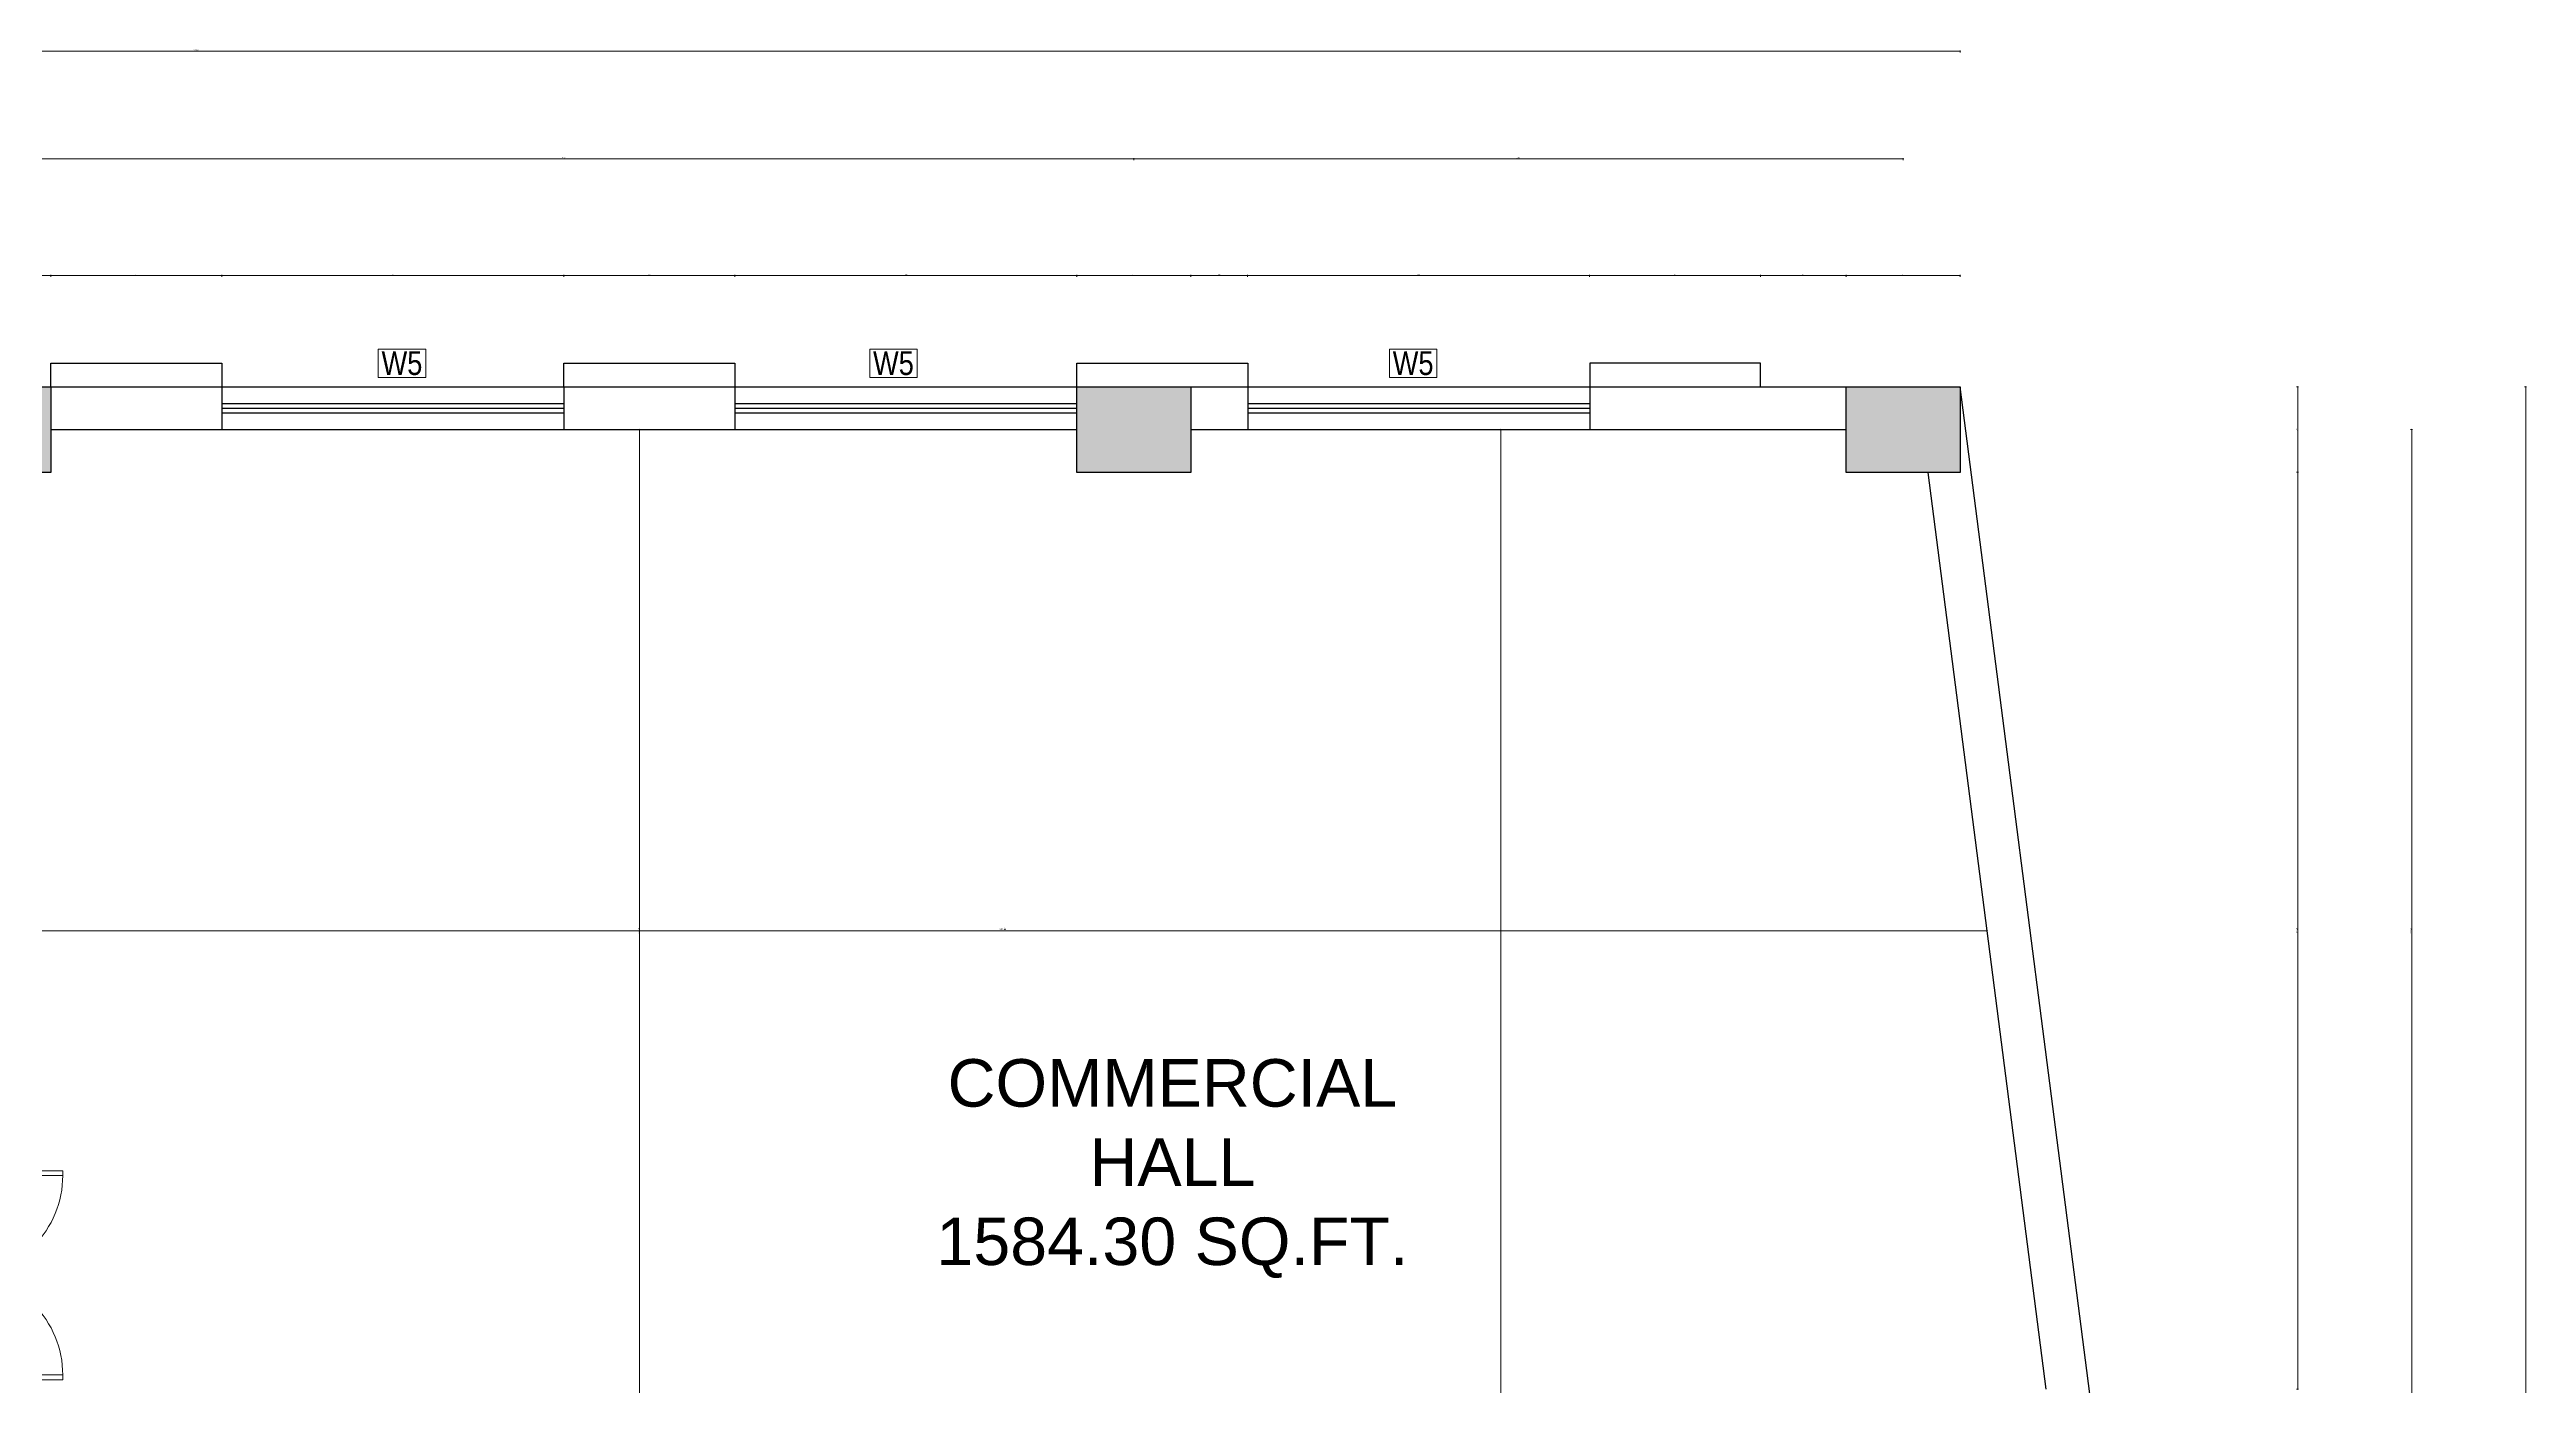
# Model space of a CAD drawing. Header units: inches. Extents: x -301229 to 1083107, y -854236 to 21026.
# Drawn here: x -177272 to -161626, y -466413 to -457976 of the extents above; entities that cross this region are included whole.
import ezdxf

# ---------------------------------------------------------------- set-up
doc = ezdxf.new("R2010")
doc.units = ezdxf.units.IN
doc.header["$MEASUREMENT"] = 0
for name, color, linetype, lineweight in [('dimension', 25, 'Continuous', 20), ('DOOR PLAN', 241, 'Continuous', 25), ('dw', 42, 'Continuous', 20), ('Text', 2, 'Continuous', 20), ('wall', 10, 'Continuous', 30)]:
    doc.layers.add(name, color=color, linetype=linetype, lineweight=lineweight)
doc.styles.add('7 INCH', font='times.ttf', dxfattribs={"height": 7})
doc.dimstyles.new('Copy of Standard', dxfattribs={"dimtxt": 8, "dimasz": 5, "dimexe": 4, "dimexo": 0.0625, "dimgap": 1.5, "dimtad": 1, "dimdec": 1, "dimzin": 0, "dimdsep": 46, "dimlunit": 4, "dimtxsty": 'Standard', "dimblk": 'OBLIQUE', "dimcen": 0.09, "dimclrd": 1, "dimclre": 1, "dimclrt": 3, "dimadec": 0, "dimazin": 0, "dimtfac": 1, "dimtdec": 1, "dimtix": 1, "dimtofl": 0, "dimtmove": 1, "dimatfit": 3, "dimfxl": 8, "dimfxlon": 1, "dimtolj": 1, "dimtzin": 0, "dimlwd": 15, "dimlwe": 15, "dimarcsym": 0})

# ---------------------------------------------------------------- blocks, each defined once
blk = doc.blocks.new('_Oblique')
at = {"color": 0, "linetype": 'ByBlock', "lineweight": -2}
blk.add_line((-0.5, -0.5), (0.5, 0.5), dxfattribs=at)
blk = doc.blocks.new('*D1305')
at = {"layer": 'Defpoints', "color": 0, "transparency": 16777216}
for p in [(-173435, -460376), (-173546, -466706), (-173435, -466706)]:
    blk.add_point(p, dxfattribs=at)
at = {"layer": 'wall', "color": 1, "lineweight": 15, "transparency": 16777216}
for p, q in [((-173538, -460376), (-173550, -460376)), ((-173546, -460376), (-173546, -466706)), ((-173538, -466706), (-173550, -466706))]:
    blk.add_line(p, q, dxfattribs=at)
at = {"layer": 'wall', "color": 1, "lineweight": 15, "transparency": 16777216, "xscale": 5, "yscale": 5, "zscale": 5}
for p, rotation in [((-173546, -460376), 90), ((-173546, -466706), 270)]:
    blk.add_blockref('_Oblique', p, dxfattribs=dict(at, rotation=rotation))
at = {"layer": 'wall', "color": 3, "transparency": 16777216, "insert": (-173552, -463541), "char_height": 8, "attachment_point": 5, "rotation": 90}
blk.add_mtext('\\A1;527\'-6"', dxfattribs=at)
blk = doc.blocks.new('*D1362')
at = {"layer": 'Defpoints', "color": 0, "transparency": 16777216}
for p in [(-177474, -463526), (-177474, -463541), (-165033, -463541)]:
    blk.add_point(p, dxfattribs=at)
at = {"layer": 'wall', "color": 1, "lineweight": 15, "transparency": 16777216}
for p, q in [((-177474, -463533), (-177474, -463545)), ((-165033, -463541), (-177474, -463541)), ((-165033, -463541), (-165033, -463537))]:
    blk.add_line(p, q, dxfattribs=at)
at = {"layer": 'wall', "color": 1, "lineweight": 15, "transparency": 16777216, "xscale": 5, "yscale": 5, "zscale": 5, "rotation": 180}
blk.add_blockref('_Oblique', (-177474, -463541), dxfattribs=at)
at = {"layer": 'wall', "color": 1, "lineweight": 15, "transparency": 16777216, "xscale": 5, "yscale": 5, "zscale": 5}
blk.add_blockref('_Oblique', (-165033, -463541), dxfattribs=at)
at = {"layer": 'wall', "color": 3, "transparency": 16777216, "insert": (-171253, -463531), "char_height": 8, "attachment_point": 5}
blk.add_mtext('\\A1;1036\'-8{\\H1x;\\S1/2;}"', dxfattribs=at)
blk = doc.blocks.new('*D1366')
at = {"layer": 'Defpoints', "color": 0, "transparency": 16777216}
for p in [(-168104, -460376), (-168104, -460376), (-168104, -480626)]:
    blk.add_point(p, dxfattribs=at)
at = {"layer": 'wall', "color": 1, "lineweight": 15, "transparency": 16777216}
for p, q in [((-168104, -460376), (-168108, -460376)), ((-168104, -480626), (-168104, -460376)), ((-168104, -480626), (-168108, -480626))]:
    blk.add_line(p, q, dxfattribs=at)
at = {"layer": 'wall', "color": 1, "lineweight": 15, "transparency": 16777216, "xscale": 5, "yscale": 5, "zscale": 5}
for p, rotation in [((-168104, -460376), 90), ((-168104, -480626), 270)]:
    blk.add_blockref('_Oblique', p, dxfattribs=dict(at, rotation=rotation))
at = {"layer": 'wall', "color": 3, "transparency": 16777216, "insert": (-168109, -470501), "char_height": 8, "attachment_point": 5, "rotation": 90}
blk.add_mtext('\\A1;1687\'-6"', dxfattribs=at)
blk = doc.blocks.new('door-4')
at = {"layer": 'dw', "lineweight": 5}
for p, q in [((169993.78, -39326.65), (169993.78, -39326.15)), ((169994.28, -39326.65), (169993.78, -39326.65)), ((169994.78, -39326.65), (169994.28, -39326.65)), ((170036.78, -39326.65), (170037.28, -39326.65)), ((170037.28, -39326.65), (170037.78, -39326.65)), ((170037.78, -39326.65), (170037.78, -39326.15))]:
    blk.add_line(p, q, dxfattribs=at)
for points in [[(169994.78, -39305.65), (169993.78, -39305.67), (169993.78, -39326.65), (169994.78, -39326.65), (169994.78, -39305.65)], [(170036.78, -39305.65), (170037.78, -39305.67), (170037.78, -39326.65), (170036.78, -39326.65), (170036.78, -39305.65)], [(169993.78, -39326.15), (169991.78, -39326.15), (169991.78, -39329.15), (169994.78, -39329.15), (169994.78, -39326.65)], [(170037.78, -39326.15), (170039.78, -39326.15), (170039.78, -39329.15), (170036.78, -39329.15), (170036.78, -39326.65)]]:
    blk.add_lwpolyline(points, dxfattribs=at)
for centre, start, end in [((169994.78, -39326.65), 359.9998, 90), ((170036.78, -39326.65), 90, 180.0002)]:
    blk.add_arc(centre, 21, start, end, dxfattribs=at)
blk = doc.blocks.new('*D1316')
at = {"layer": 'Defpoints', "color": 0, "transparency": 16777216}
for p in [(-165204, -460106), (-165204, -460646), (-163070, -460646)]:
    blk.add_point(p, dxfattribs=at)
at = {"layer": 'wall', "color": 1, "lineweight": 15, "transparency": 16777216}
for p, q in [((-163078, -460106), (-163066, -460106)), ((-163070, -460106), (-163070, -460646)), ((-163078, -460646), (-163066, -460646))]:
    blk.add_line(p, q, dxfattribs=at)
at = {"layer": 'wall', "color": 1, "lineweight": 15, "transparency": 16777216, "xscale": 5, "yscale": 5, "zscale": 5}
for p, rotation in [((-163070, -460106), 90), ((-163070, -460646), 270)]:
    blk.add_blockref('_Oblique', p, dxfattribs=dict(at, rotation=rotation))
at = {"layer": 'wall', "color": 3, "transparency": 16777216, "insert": (-163075, -460376), "char_height": 8, "attachment_point": 5, "rotation": 90}
blk.add_mtext("\\A1;45'", dxfattribs=at)
blk = doc.blocks.new('*D1317')
at = {"layer": 'Defpoints', "color": 0, "transparency": 16777216}
for p in [(-165204, -460646), (-164388, -466436), (-163070, -466436)]:
    blk.add_point(p, dxfattribs=at)
at = {"layer": 'wall', "color": 1, "lineweight": 15, "transparency": 16777216}
for p, q in [((-163078, -460646), (-163066, -460646)), ((-163070, -460646), (-163070, -466436)), ((-163078, -466436), (-163066, -466436))]:
    blk.add_line(p, q, dxfattribs=at)
at = {"layer": 'wall', "color": 1, "lineweight": 15, "transparency": 16777216, "xscale": 5, "yscale": 5, "zscale": 5}
for p, rotation in [((-163070, -460646), 90), ((-163070, -466436), 270)]:
    blk.add_blockref('_Oblique', p, dxfattribs=dict(at, rotation=rotation))
at = {"layer": 'wall', "color": 3, "transparency": 16777216, "insert": (-163075, -463541), "char_height": 8, "attachment_point": 5, "rotation": 90}
blk.add_mtext('\\A1;482\'-6"', dxfattribs=at)
blk = doc.blocks.new('*D1323')
at = {"layer": 'Defpoints', "color": 0, "transparency": 16777216}
for p in [(-165204, -460376), (-164388, -466706), (-162350, -466706)]:
    blk.add_point(p, dxfattribs=at)
at = {"layer": 'wall', "color": 1, "lineweight": 15, "transparency": 16777216}
for p, q in [((-162358, -460376), (-162346, -460376)), ((-162350, -460376), (-162350, -466706)), ((-162358, -466706), (-162346, -466706))]:
    blk.add_line(p, q, dxfattribs=at)
at = {"layer": 'wall', "color": 1, "lineweight": 15, "transparency": 16777216, "xscale": 5, "yscale": 5, "zscale": 5}
for p, rotation in [((-162350, -460376), 90), ((-162350, -466706), 270)]:
    blk.add_blockref('_Oblique', p, dxfattribs=dict(at, rotation=rotation))
at = {"layer": 'wall', "color": 3, "transparency": 16777216, "insert": (-162355, -463541), "char_height": 8, "attachment_point": 5, "rotation": 90}
blk.add_mtext('\\A1;527\'-6"', dxfattribs=at)
blk = doc.blocks.new('*D1326')
at = {"layer": 'Defpoints', "color": 0, "transparency": 16777216}
for p in [(-163070, -460106), (-163070, -481058), (-161630, -481058)]:
    blk.add_point(p, dxfattribs=at)
at = {"layer": 'wall', "color": 1, "lineweight": 15, "transparency": 16777216}
for p, q in [((-161638, -460106), (-161626, -460106)), ((-161630, -460106), (-161630, -481058)), ((-161638, -481058), (-161626, -481058))]:
    blk.add_line(p, q, dxfattribs=at)
at = {"layer": 'wall', "color": 1, "lineweight": 15, "transparency": 16777216, "xscale": 5, "yscale": 5, "zscale": 5}
for p, rotation in [((-161630, -460106), 90), ((-161630, -481058), 270)]:
    blk.add_blockref('_Oblique', p, dxfattribs=dict(at, rotation=rotation))
at = {"layer": 'wall', "color": 3, "transparency": 16777216, "insert": (-161636, -470582), "char_height": 8, "attachment_point": 5, "rotation": 90}
blk.add_mtext("\\A1;1746'", dxfattribs=at)
blk = doc.blocks.new('*D1342')
at = {"layer": 'Defpoints', "color": 0, "transparency": 16777216}
for p in [(-170424, -458666), (-177624, -460106), (-170424, -460106)]:
    blk.add_point(p, dxfattribs=at)
at = {"layer": 'wall', "color": 1, "lineweight": 15, "transparency": 16777216}
for p, q in [((-177624, -458674), (-177624, -458662)), ((-177624, -458666), (-170424, -458666)), ((-170424, -458674), (-170424, -458662))]:
    blk.add_line(p, q, dxfattribs=at)
at = {"layer": 'wall', "color": 1, "lineweight": 15, "transparency": 16777216, "xscale": 5, "yscale": 5, "zscale": 5, "rotation": 180}
blk.add_blockref('_Oblique', (-177624, -458666), dxfattribs=at)
at = {"layer": 'wall', "color": 1, "lineweight": 15, "transparency": 16777216, "xscale": 5, "yscale": 5, "zscale": 5}
blk.add_blockref('_Oblique', (-170424, -458666), dxfattribs=at)
at = {"layer": 'wall', "color": 3, "transparency": 16777216, "insert": (-174024, -458661), "char_height": 8, "attachment_point": 5}
blk.add_mtext("\\A1;600'", dxfattribs=at)
blk = doc.blocks.new('*D1343')
at = {"layer": 'Defpoints', "color": 0, "transparency": 16777216}
for p in [(-165564, -458666), (-170424, -460106), (-165564, -460106)]:
    blk.add_point(p, dxfattribs=at)
at = {"layer": 'wall', "color": 1, "lineweight": 15, "transparency": 16777216}
for p, q in [((-170424, -458674), (-170424, -458662)), ((-170424, -458666), (-165564, -458666)), ((-165564, -458674), (-165564, -458662))]:
    blk.add_line(p, q, dxfattribs=at)
at = {"layer": 'wall', "color": 1, "lineweight": 15, "transparency": 16777216, "xscale": 5, "yscale": 5, "zscale": 5, "rotation": 180}
blk.add_blockref('_Oblique', (-170424, -458666), dxfattribs=at)
at = {"layer": 'wall', "color": 1, "lineweight": 15, "transparency": 16777216, "xscale": 5, "yscale": 5, "zscale": 5}
blk.add_blockref('_Oblique', (-165564, -458666), dxfattribs=at)
at = {"layer": 'wall', "color": 3, "transparency": 16777216, "insert": (-167994, -458661), "char_height": 8, "attachment_point": 5}
blk.add_mtext("\\A1;405'", dxfattribs=at)
blk = doc.blocks.new('*D1347')
at = {"layer": 'Defpoints', "color": 0, "transparency": 16777216}
for p in [(-177264, -459404), (-177984, -460106), (-177264, -460106)]:
    blk.add_point(p, dxfattribs=at)
at = {"layer": 'wall', "color": 1, "lineweight": 15, "transparency": 16777216}
for p, q in [((-177984, -459412), (-177984, -459400)), ((-177984, -459404), (-177264, -459404)), ((-177264, -459412), (-177264, -459400))]:
    blk.add_line(p, q, dxfattribs=at)
at = {"layer": 'wall', "color": 1, "lineweight": 15, "transparency": 16777216, "xscale": 5, "yscale": 5, "zscale": 5, "rotation": 180}
blk.add_blockref('_Oblique', (-177984, -459404), dxfattribs=at)
at = {"layer": 'wall', "color": 1, "lineweight": 15, "transparency": 16777216, "xscale": 5, "yscale": 5, "zscale": 5}
blk.add_blockref('_Oblique', (-177264, -459404), dxfattribs=at)
at = {"layer": 'wall', "color": 3, "transparency": 16777216, "insert": (-177624, -459399), "char_height": 8, "attachment_point": 5}
blk.add_mtext("\\A1;60'", dxfattribs=at)
blk = doc.blocks.new('*D1348')
at = {"layer": 'Defpoints', "color": 0, "transparency": 16777216}
for p in [(-176184, -459404), (-177264, -460106), (-176184, -460106)]:
    blk.add_point(p, dxfattribs=at)
at = {"layer": 'wall', "color": 1, "lineweight": 15, "transparency": 16777216}
for p, q in [((-177264, -459412), (-177264, -459400)), ((-177264, -459404), (-176184, -459404)), ((-176184, -459412), (-176184, -459400))]:
    blk.add_line(p, q, dxfattribs=at)
at = {"layer": 'wall', "color": 1, "lineweight": 15, "transparency": 16777216, "xscale": 5, "yscale": 5, "zscale": 5, "rotation": 180}
blk.add_blockref('_Oblique', (-177264, -459404), dxfattribs=at)
at = {"layer": 'wall', "color": 1, "lineweight": 15, "transparency": 16777216, "xscale": 5, "yscale": 5, "zscale": 5}
blk.add_blockref('_Oblique', (-176184, -459404), dxfattribs=at)
at = {"layer": 'wall', "color": 3, "transparency": 16777216, "insert": (-176724, -459399), "char_height": 8, "attachment_point": 5}
blk.add_mtext("\\A1;90'", dxfattribs=at)
blk = doc.blocks.new('*D1349')
at = {"layer": 'Defpoints', "color": 0, "transparency": 16777216}
for p in [(-170064, -459404), (-170784, -460106), (-170064, -460106)]:
    blk.add_point(p, dxfattribs=at)
at = {"layer": 'wall', "color": 1, "lineweight": 15, "transparency": 16777216}
for p, q in [((-170784, -459412), (-170784, -459400)), ((-170784, -459404), (-170064, -459404)), ((-170064, -459412), (-170064, -459400))]:
    blk.add_line(p, q, dxfattribs=at)
at = {"layer": 'wall', "color": 1, "lineweight": 15, "transparency": 16777216, "xscale": 5, "yscale": 5, "zscale": 5, "rotation": 180}
blk.add_blockref('_Oblique', (-170784, -459404), dxfattribs=at)
at = {"layer": 'wall', "color": 1, "lineweight": 15, "transparency": 16777216, "xscale": 5, "yscale": 5, "zscale": 5}
blk.add_blockref('_Oblique', (-170064, -459404), dxfattribs=at)
at = {"layer": 'wall', "color": 3, "transparency": 16777216, "insert": (-170424, -459399), "char_height": 8, "attachment_point": 5}
blk.add_mtext("\\A1;60'", dxfattribs=at)
blk = doc.blocks.new('*D1350')
at = {"layer": 'Defpoints', "color": 0, "transparency": 16777216}
for p in [(-169704, -459404), (-170064, -460106), (-169704, -460106)]:
    blk.add_point(p, dxfattribs=at)
at = {"layer": 'wall', "color": 1, "lineweight": 15, "transparency": 16777216}
for p, q in [((-170064, -459412), (-170064, -459400)), ((-170064, -459404), (-169704, -459404)), ((-169704, -459412), (-169704, -459400))]:
    blk.add_line(p, q, dxfattribs=at)
at = {"layer": 'wall', "color": 1, "lineweight": 15, "transparency": 16777216, "xscale": 5, "yscale": 5, "zscale": 5, "rotation": 180}
blk.add_blockref('_Oblique', (-170064, -459404), dxfattribs=at)
at = {"layer": 'wall', "color": 1, "lineweight": 15, "transparency": 16777216, "xscale": 5, "yscale": 5, "zscale": 5}
blk.add_blockref('_Oblique', (-169704, -459404), dxfattribs=at)
at = {"layer": 'wall', "color": 3, "transparency": 16777216, "insert": (-169884, -459399), "char_height": 8, "attachment_point": 5}
blk.add_mtext("\\A1;30'", dxfattribs=at)
blk = doc.blocks.new('*D1351')
at = {"layer": 'Defpoints', "color": 0, "transparency": 16777216}
for p in [(-165204, -459404), (-165924, -460106), (-165204, -460106)]:
    blk.add_point(p, dxfattribs=at)
at = {"layer": 'wall', "color": 1, "lineweight": 15, "transparency": 16777216}
for p, q in [((-165924, -459412), (-165924, -459400)), ((-165924, -459404), (-165204, -459404)), ((-165204, -459412), (-165204, -459400))]:
    blk.add_line(p, q, dxfattribs=at)
at = {"layer": 'wall', "color": 1, "lineweight": 15, "transparency": 16777216, "xscale": 5, "yscale": 5, "zscale": 5, "rotation": 180}
blk.add_blockref('_Oblique', (-165924, -459404), dxfattribs=at)
at = {"layer": 'wall', "color": 1, "lineweight": 15, "transparency": 16777216, "xscale": 5, "yscale": 5, "zscale": 5}
blk.add_blockref('_Oblique', (-165204, -459404), dxfattribs=at)
at = {"layer": 'wall', "color": 3, "transparency": 16777216, "insert": (-165564, -459399), "char_height": 8, "attachment_point": 5}
blk.add_mtext("\\A1;60'", dxfattribs=at)
blk = doc.blocks.new('*D1352')
at = {"layer": 'Defpoints', "color": 0, "transparency": 16777216}
for p in [(-165204, -457987), (-187494, -459404), (-165204, -459404)]:
    blk.add_point(p, dxfattribs=at)
at = {"layer": 'wall', "color": 1, "lineweight": 15, "transparency": 16777216}
for p, q in [((-187494, -457995), (-187494, -457983)), ((-187494, -457987), (-165204, -457987)), ((-165204, -457995), (-165204, -457983))]:
    blk.add_line(p, q, dxfattribs=at)
at = {"layer": 'wall', "color": 1, "lineweight": 15, "transparency": 16777216, "xscale": 5, "yscale": 5, "zscale": 5, "rotation": 180}
blk.add_blockref('_Oblique', (-187494, -457987), dxfattribs=at)
at = {"layer": 'wall', "color": 1, "lineweight": 15, "transparency": 16777216, "xscale": 5, "yscale": 5, "zscale": 5}
blk.add_blockref('_Oblique', (-165204, -457987), dxfattribs=at)
at = {"layer": 'wall', "color": 3, "transparency": 16777216, "insert": (-176349, -457982), "char_height": 8, "attachment_point": 5}
blk.add_mtext('\\A1;1857\'-6"', dxfattribs=at)
blk = doc.blocks.new('*D1372')
at = {"layer": 'Defpoints', "color": 0, "transparency": 16777216}
for p in [(-167544, -459404), (-169704, -460106), (-167544, -460106)]:
    blk.add_point(p, dxfattribs=at)
at = {"layer": 'wall', "color": 1, "lineweight": 15, "transparency": 16777216}
for p, q in [((-169704, -459412), (-169704, -459400)), ((-169704, -459404), (-167544, -459404)), ((-167544, -459412), (-167544, -459400))]:
    blk.add_line(p, q, dxfattribs=at)
at = {"layer": 'wall', "color": 1, "lineweight": 15, "transparency": 16777216, "xscale": 5, "yscale": 5, "zscale": 5, "rotation": 180}
blk.add_blockref('_Oblique', (-169704, -459404), dxfattribs=at)
at = {"layer": 'wall', "color": 1, "lineweight": 15, "transparency": 16777216, "xscale": 5, "yscale": 5, "zscale": 5}
blk.add_blockref('_Oblique', (-167544, -459404), dxfattribs=at)
at = {"layer": 'wall', "color": 3, "transparency": 16777216, "insert": (-168624, -459399), "char_height": 8, "attachment_point": 5}
blk.add_mtext("\\A1;180'", dxfattribs=at)
blk = doc.blocks.new('*D1374')
at = {"layer": 'Defpoints', "color": 0, "transparency": 16777216}
for p in [(-174024, -459404), (-176184, -460106), (-174024, -460106)]:
    blk.add_point(p, dxfattribs=at)
at = {"layer": 'wall', "color": 1, "lineweight": 15, "transparency": 16777216}
for p, q in [((-176184, -459412), (-176184, -459400)), ((-176184, -459404), (-174024, -459404)), ((-174024, -459412), (-174024, -459400))]:
    blk.add_line(p, q, dxfattribs=at)
at = {"layer": 'wall', "color": 1, "lineweight": 15, "transparency": 16777216, "xscale": 5, "yscale": 5, "zscale": 5, "rotation": 180}
blk.add_blockref('_Oblique', (-176184, -459404), dxfattribs=at)
at = {"layer": 'wall', "color": 1, "lineweight": 15, "transparency": 16777216, "xscale": 5, "yscale": 5, "zscale": 5}
blk.add_blockref('_Oblique', (-174024, -459404), dxfattribs=at)
at = {"layer": 'wall', "color": 3, "transparency": 16777216, "insert": (-175104, -459399), "char_height": 8, "attachment_point": 5}
blk.add_mtext("\\A1;180'", dxfattribs=at)
blk = doc.blocks.new('*D1375')
at = {"layer": 'Defpoints', "color": 0, "transparency": 16777216}
for p in [(-172944, -459404), (-174024, -460106), (-172944, -460106)]:
    blk.add_point(p, dxfattribs=at)
at = {"layer": 'wall', "color": 1, "lineweight": 15, "transparency": 16777216}
for p, q in [((-174024, -459412), (-174024, -459400)), ((-174024, -459404), (-172944, -459404)), ((-172944, -459412), (-172944, -459400))]:
    blk.add_line(p, q, dxfattribs=at)
at = {"layer": 'wall', "color": 1, "lineweight": 15, "transparency": 16777216, "xscale": 5, "yscale": 5, "zscale": 5, "rotation": 180}
blk.add_blockref('_Oblique', (-174024, -459404), dxfattribs=at)
at = {"layer": 'wall', "color": 1, "lineweight": 15, "transparency": 16777216, "xscale": 5, "yscale": 5, "zscale": 5}
blk.add_blockref('_Oblique', (-172944, -459404), dxfattribs=at)
at = {"layer": 'wall', "color": 3, "transparency": 16777216, "insert": (-173484, -459399), "char_height": 8, "attachment_point": 5}
blk.add_mtext("\\A1;90'", dxfattribs=at)
blk = doc.blocks.new('*D1376')
at = {"layer": 'Defpoints', "color": 0, "transparency": 16777216}
for p in [(-170784, -459404), (-172944, -460106), (-170784, -460106)]:
    blk.add_point(p, dxfattribs=at)
at = {"layer": 'wall', "color": 1, "lineweight": 15, "transparency": 16777216}
for p, q in [((-172944, -459412), (-172944, -459400)), ((-172944, -459404), (-170784, -459404)), ((-170784, -459412), (-170784, -459400))]:
    blk.add_line(p, q, dxfattribs=at)
at = {"layer": 'wall', "color": 1, "lineweight": 15, "transparency": 16777216, "xscale": 5, "yscale": 5, "zscale": 5, "rotation": 180}
blk.add_blockref('_Oblique', (-172944, -459404), dxfattribs=at)
at = {"layer": 'wall', "color": 1, "lineweight": 15, "transparency": 16777216, "xscale": 5, "yscale": 5, "zscale": 5}
blk.add_blockref('_Oblique', (-170784, -459404), dxfattribs=at)
at = {"layer": 'wall', "color": 3, "transparency": 16777216, "insert": (-171864, -459399), "char_height": 8, "attachment_point": 5}
blk.add_mtext("\\A1;180'", dxfattribs=at)
blk = doc.blocks.new('*D1377')
at = {"layer": 'Defpoints', "color": 0, "transparency": 16777216}
for p in [(-166464, -459404), (-167544, -460106), (-166464, -460106)]:
    blk.add_point(p, dxfattribs=at)
at = {"layer": 'wall', "color": 1, "lineweight": 15, "transparency": 16777216}
for p, q in [((-167544, -459412), (-167544, -459400)), ((-167544, -459404), (-166464, -459404)), ((-166464, -459412), (-166464, -459400))]:
    blk.add_line(p, q, dxfattribs=at)
at = {"layer": 'wall', "color": 1, "lineweight": 15, "transparency": 16777216, "xscale": 5, "yscale": 5, "zscale": 5, "rotation": 180}
blk.add_blockref('_Oblique', (-167544, -459404), dxfattribs=at)
at = {"layer": 'wall', "color": 1, "lineweight": 15, "transparency": 16777216, "xscale": 5, "yscale": 5, "zscale": 5}
blk.add_blockref('_Oblique', (-166464, -459404), dxfattribs=at)
at = {"layer": 'wall', "color": 3, "transparency": 16777216, "insert": (-167004, -459399), "char_height": 8, "attachment_point": 5}
blk.add_mtext("\\A1;90'", dxfattribs=at)
blk = doc.blocks.new('*D1378')
at = {"layer": 'Defpoints', "color": 0, "transparency": 16777216}
for p in [(-165924, -459404), (-166464, -460106), (-165924, -460106)]:
    blk.add_point(p, dxfattribs=at)
at = {"layer": 'wall', "color": 1, "lineweight": 15, "transparency": 16777216}
for p, q in [((-166464, -459412), (-166464, -459400)), ((-166464, -459404), (-165924, -459404)), ((-165924, -459412), (-165924, -459400))]:
    blk.add_line(p, q, dxfattribs=at)
at = {"layer": 'wall', "color": 1, "lineweight": 15, "transparency": 16777216, "xscale": 5, "yscale": 5, "zscale": 5, "rotation": 180}
blk.add_blockref('_Oblique', (-166464, -459404), dxfattribs=at)
at = {"layer": 'wall', "color": 1, "lineweight": 15, "transparency": 16777216, "xscale": 5, "yscale": 5, "zscale": 5}
blk.add_blockref('_Oblique', (-165924, -459404), dxfattribs=at)
at = {"layer": 'wall', "color": 3, "transparency": 16777216, "insert": (-166194, -459399), "char_height": 8, "attachment_point": 5}
blk.add_mtext("\\A1;45'", dxfattribs=at)

msp = doc.modelspace()

# ---------------------------------------------------------------- hatches: boundary and pattern name
at = {"layer": 'wall'}
for points in [[(-177263.54, -460646.42), (-177263.54, -460106.42), (-177983.54, -460106.42), (-177983.54, -460646.42)], [(-170063.54, -460646.42), (-170063.54, -460106.42), (-170783.54, -460106.42), (-170783.54, -460646.42)], [(-165203.54, -460646.42), (-165203.54, -460106.42), (-165923.54, -460106.42), (-165923.54, -460646.42)]]:
    msp.add_hatch(color=2, dxfattribs=at).paths.add_polyline_path(points)

# ---------------------------------------------------------------- linework, layer by layer
at = {"layer": 'dimension'}
for points in [[(-175196.15, -459867.57), (-174896.15, -459867.57), (-174896.15, -460047.57), (-175196.15, -460047.57), (-175196.15, -459867.57)], [(-172091.57, -459867.57), (-171791.57, -459867.57), (-171791.57, -460047.57), (-172091.57, -460047.57), (-172091.57, -459867.57)], [(-168808.8, -459867.57), (-168508.8, -459867.57), (-168508.8, -460047.57), (-168808.8, -460047.57), (-168808.8, -459867.57)]]:
    msp.add_lwpolyline(points, dxfattribs=at)
at = {"layer": 'DOOR PLAN'}
for p, q in [((-176183.54, -460106.42), (-174023.54, -460106.42)), ((-172943.54, -460106.42), (-170783.54, -460106.42)), ((-169703.54, -460106.42), (-167543.54, -460106.42)), ((-176183.54, -460211.42), (-174023.54, -460211.42)), ((-176183.54, -460241.42), (-174023.54, -460241.42)), ((-176183.54, -460271.42), (-174023.54, -460271.42)), ((-172943.54, -460211.42), (-170783.54, -460211.42)), ((-172943.54, -460241.42), (-170783.54, -460241.42)), ((-172943.54, -460271.42), (-170783.54, -460271.42)), ((-169703.54, -460211.42), (-167543.54, -460211.42)), ((-169703.54, -460241.42), (-167543.54, -460241.42)), ((-169703.54, -460271.42), (-167543.54, -460271.42)), ((-176183.54, -460376.42), (-174023.54, -460376.42)), ((-172943.54, -460376.42), (-170783.54, -460376.42)), ((-169703.54, -460376.42), (-167543.54, -460376.42))]:
    msp.add_line(p, q, dxfattribs=at)
at = {"layer": 'wall'}
for p, q in [((-177263.54, -460106.42), (-176183.54, -460106.42)), ((-176183.54, -460106.42), (-176183.54, -460376.42)), ((-174023.54, -460106.42), (-172943.54, -460106.42)), ((-174023.54, -460106.42), (-174023.54, -460376.42)), ((-172943.54, -460106.42), (-172943.54, -460376.42)), ((-170063.54, -460106.42), (-169703.54, -460106.42)), ((-169703.54, -460106.42), (-169703.54, -460376.42)), ((-167543.54, -460106.42), (-165923.54, -460106.42)), ((-167543.54, -460106.42), (-167543.54, -460376.42)), ((-163789.56, -471080.36), (-165203.54, -460106.42)), ((-177263.54, -460376.42), (-176183.54, -460376.42)), ((-174023.54, -460376.42), (-172943.54, -460376.42)), ((-170063.54, -460376.42), (-169703.54, -460376.42)), ((-167543.54, -460376.42), (-165923.54, -460376.42)), ((-164660.16, -466436.42), (-165406.2, -460646.42))]:
    msp.add_line(p, q, dxfattribs=at)
for points in [[(-177263.54, -460106.42), (-177263.54, -459956.42), (-176183.54, -459956.42), (-176183.54, -460106.42)], [(-174023.54, -460106.42), (-174023.54, -459956.42), (-172943.54, -459956.42), (-172943.54, -460106.42)], [(-170783.54, -460106.42), (-170783.54, -459956.42), (-169703.54, -459956.42), (-169703.54, -460106.42)], [(-166463.54, -460106.42), (-166463.54, -459956.42), (-167543.54, -459956.42), (-167543.54, -460106.42)], [(-177983.54, -460106.42), (-177263.54, -460106.42), (-177263.54, -460646.42), (-177983.54, -460646.42), (-177983.54, -460106.42)], [(-170783.54, -460106.42), (-170063.54, -460106.42), (-170063.54, -460646.42), (-170783.54, -460646.42), (-170783.54, -460106.42)], [(-165923.54, -460106.42), (-165203.54, -460106.42), (-165203.54, -460646.42), (-165923.54, -460646.42), (-165923.54, -460106.42)]]:
    msp.add_lwpolyline(points, dxfattribs=at)
at = {"layer": 'wall', "color": 5, "lineweight": 0}
msp.add_lwpolyline([(-187493.54, -460106.42), (-187493.54, -466976.42), (-170783.54, -466976.42), (-170783.54, -473458.84), (-177983.54, -473458.84), (-177983.54, -480084.55), (-165433.52, -481116.84), (-163789.56, -471080.36), (-165203.54, -460106.42), (-187493.54, -460106.42)], dxfattribs=at)
at = {"layer": 'wall', "color": 6, "lineweight": 0}
msp.add_lwpolyline([(-164660.16, -466436.42), (-165406.19, -460646.42), (-165923.54, -460646.42), (-165923.54, -460376.42), (-170063.54, -460376.42), (-170063.54, -460646.42), (-170783.54, -460646.42), (-170783.54, -460376.42), (-177263.54, -460376.42), (-177263.54, -460646.42), (-177983.54, -460646.42)], dxfattribs=at)

# ---------------------------------------------------------------- block references
at = {"layer": 'wall', "xscale": 30, "yscale": 30, "zscale": 30, "rotation": 270}
msp.add_blockref('door-4', (1001980.88, 4634757.01), dxfattribs=at)

# ---------------------------------------------------------------- texts
at = {"layer": 'Text', "style": '7 INCH'}
for s, insert, char_height, width, attachment_point in [('{\\fArial Narrow|b0|i0|c0|p34;W5}', (-175046.15, -459957.57), 150, 300, 5), ('{\\fArial Narrow|b0|i0|c0|p34;W5}', (-171941.57, -459957.57), 150, 300, 5), ('{\\fArial Narrow|b0|i0|c0|p34;W5}', (-168658.8, -459957.57), 150, 300, 5), ('{\\fArial|b0|i0|c0|p34;COMMERCIAL HALL\\P1584.30 SQ.FT.}', (-170179.32, -464351.97), 300, 3194.8241, 2)]:
    msp.add_mtext(s, dxfattribs=dict(at, insert=insert, char_height=char_height, width=width, attachment_point=attachment_point))

# ---------------------------------------------------------------- dimensions: what is measured, and where the dimension line sits
at = {"layer": 'wall'}
for base, p1, p2, picture, middle in [((-165203.54, -457987.07), (-187493.54, -459404.2), (-165203.54, -459404.2), '*D1352', (-176348.54, -457981.57)), ((-170423.54, -458666.46), (-177623.54, -460106.42), (-170423.54, -460106.42), '*D1342', (-174023.54, -458660.96)), ((-165563.54, -458666.46), (-170423.54, -460106.42), (-165563.54, -460106.42), '*D1343', (-167993.54, -458660.96)), ((-177263.54, -459404.2), (-177983.54, -460106.42), (-177263.54, -460106.42), '*D1347', (-177623.54, -459398.7)), ((-176183.54, -459404.2), (-177263.54, -460106.42), (-176183.54, -460106.42), '*D1348', (-176723.54, -459398.7)), ((-174023.54, -459404.2), (-176183.54, -460106.42), (-174023.54, -460106.42), '*D1374', (-175103.54, -459398.7)), ((-172943.54, -459404.2), (-174023.54, -460106.42), (-172943.54, -460106.42), '*D1375', (-173483.54, -459398.7)), ((-170783.54, -459404.2), (-172943.54, -460106.42), (-170783.54, -460106.42), '*D1376', (-171863.54, -459398.7)), ((-170063.54, -459404.2), (-170783.54, -460106.42), (-170063.54, -460106.42), '*D1349', (-170423.54, -459398.7)), ((-169703.54, -459404.2), (-170063.54, -460106.42), (-169703.54, -460106.42), '*D1350', (-169883.54, -459398.7)), ((-167543.54, -459404.2), (-169703.54, -460106.42), (-167543.54, -460106.42), '*D1372', (-168623.54, -459398.7)), ((-166463.54, -459404.2), (-167543.54, -460106.42), (-166463.54, -460106.42), '*D1377', (-167003.54, -459398.7)), ((-165923.54, -459404.2), (-166463.54, -460106.42), (-165923.54, -460106.42), '*D1378', (-166193.54, -459398.7)), ((-165203.54, -459404.2), (-165923.54, -460106.42), (-165203.54, -460106.42), '*D1351', (-165563.54, -459398.7)), ((-177473.54, -463541.42), (-165033.18, -463541.42), (-177473.54, -463526.42), '*D1362', (-171253.36, -463530.59))]:
    dim = msp.add_linear_dim(base=base, p1=p1, p2=p2, dimstyle='Copy of Standard', dxfattribs=at)
    dim.commit()
    dim.dimension.update_dxf_attribs({"geometry": picture, "text_midpoint": middle})
for base, p1, p2, picture, middle in [((-163069.56, -460646.42), (-165203.54, -460106.42), (-165203.54, -460646.42), '*D1316', (-163075.06, -460376.42)), ((-161630.05, -481058.41), (-163069.56, -460106.42), (-163069.56, -481058.41), '*D1326', (-161635.55, -470582.41)), ((-173546.04, -466706.42), (-173434.8, -460376.42), (-173434.8, -466706.42), '*D1305', (-173551.54, -463541.42)), ((-168103.74, -460376.42), (-168103.74, -480626.29), (-168103.74, -460376.42), '*D1366', (-168109.24, -470501.36)), ((-162349.56, -466706.42), (-165203.54, -460376.42), (-164387.92, -466706.42), '*D1323', (-162355.06, -463541.42)), ((-163069.56, -466436.42), (-165203.54, -460646.42), (-164387.92, -466436.42), '*D1317', (-163075.06, -463541.42))]:
    dim = msp.add_linear_dim(base=base, p1=p1, p2=p2, angle=90, dimstyle='Copy of Standard', dxfattribs=at)
    dim.commit()
    dim.dimension.update_dxf_attribs({"geometry": picture, "text_midpoint": middle})

doc.saveas('drawing.dxf')
